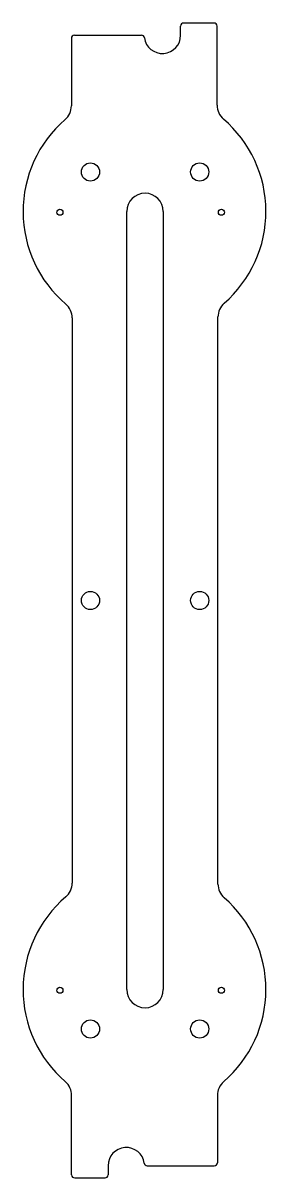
# Model space of a CAD drawing. Header units: metres. Extents: x 1996 to 2076, y -1175 to -795.
import ezdxf

# ---------------------------------------------------------------- set-up
doc = ezdxf.new("R2010")
doc.units = ezdxf.units.M

msp = doc.modelspace()

# ---------------------------------------------------------------- linework, layer by layer
at = {"color": 250, "linetype": 'Continuous'}
for p, q in [((2047.66, -798.57), (2047.66, -795.57)), ((2058.66, -794.57), (2048.66, -794.57)), ((2059.66, -821.62), (2059.66, -795.57)), ((2011.66, -799.57), (2011.66, -821.79)), ((2012.66, -798.57), (2034.73, -798.57)), ((2029.95, -1112.57), (2029.95, -856.57)), ((2041.95, -856.57), (2041.95, -1112.57)), ((2011.95, -891.61), (2011.95, -1077.54)), ((2059.95, -1077.87), (2059.95, -891.28)), ((2011.76, -1173.57), (2011.76, -1147.45)), ((2059.76, -1147.45), (2059.76, -1169.57)), ((2023.76, -1170.57), (2023.76, -1173.57)), ((2036.68, -1170.57), (2058.76, -1170.57)), ((2012.76, -1174.57), (2022.76, -1174.57))]:
    msp.add_line(p, q, dxfattribs=at)
for centre, radius in [((2017.95, -843.57), 3), ((2053.95, -843.57), 3), ((2007.88, -856.82), 1), ((2061.1, -856.82), 1), ((2017.95, -984.57), 3), ((2053.95, -984.57), 3), ((2007.88, -1112.82), 1), ((2061.1, -1112.82), 1), ((2017.95, -1125.57), 3), ((2053.95, -1125.57), 3)]:
    msp.add_circle(centre, radius, dxfattribs=at)
for centre, radius, start, end in [((2048.66, -795.57), 1, 90, 180), ((2058.66, -795.57), 1, 0, 90), ((2012.66, -799.57), 1, 90, 180), ((2034.73, -799.57), 1, 8.2132, 90), ((2041.66, -798.57), 6, 188.2132, 360), ((2005.66, -821.79), 6, 310.8629, 0), ((2065.66, -821.62), 6, 180, 229.4511), ((2035.76, -856.57), 40, 130.8629, 229.6075), ((2035.76, -856.57), 40, 311.0204, 49.4511), ((2035.95, -856.57), 6, 0, 180), ((2005.95, -891.61), 6, 0, 49.6075), ((2065.95, -891.28), 6, 131.0204, 180), ((2005.95, -1077.54), 6, 310.3925, 0), ((2065.95, -1077.87), 6, 180, 228.9796), ((2035.76, -1112.57), 40, 130.3925, 229.2943), ((2035.76, -1112.57), 40, 310.7057, 48.9796), ((2035.95, -1112.57), 6, 180, 0), ((2005.76, -1147.45), 6, 0, 49.2943), ((2065.76, -1147.45), 6, 130.7057, 180), ((2029.76, -1170.57), 6, 8.2132, 180), ((2036.68, -1169.57), 1, 188.2132, 270), ((2058.76, -1169.57), 1, 270, 0), ((2012.76, -1173.57), 1, 180, 270), ((2022.76, -1173.57), 1, 270, 0)]:
    msp.add_arc(centre, radius, start, end, dxfattribs=at)

doc.saveas('drawing.dxf')
